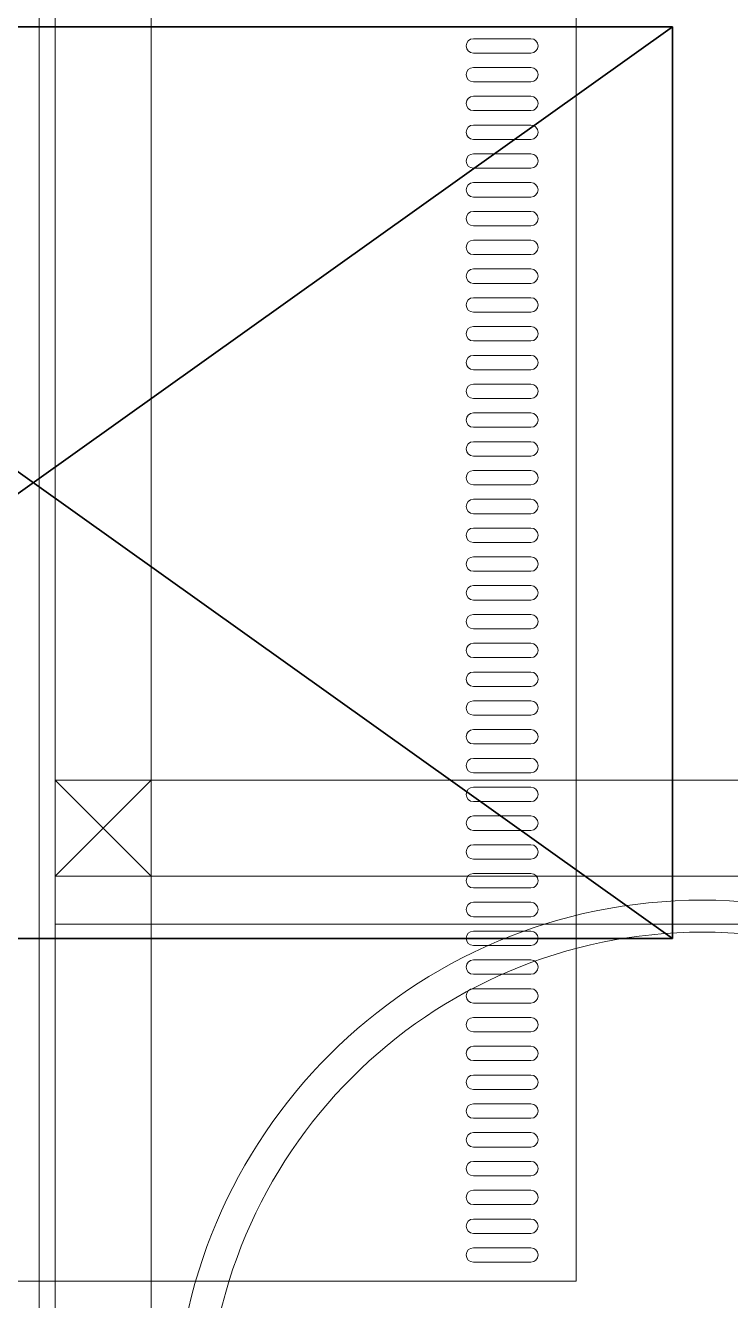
# Model space of a CAD drawing. Header units: millimetres. Extents: x -159872 to 386485, y -250577 to 158966.
# Drawn here: x 370801.4 to 371022, y 8811.5 to 9210.1 of the extents above; entities that cross this region are included whole.
import ezdxf

# ---------------------------------------------------------------- set-up
doc = ezdxf.new("R2010")
doc.units = ezdxf.units.MM
doc.header["$PDMODE"] = 1
doc.header["$PDSIZE"] = -2
doc.layers.get('0').update_dxf_attribs({"lineweight": 25})
doc.layers.add('LDS-equipment-kitchen equipment', color=3, linetype='Continuous', lineweight=13)

# ---------------------------------------------------------------- blocks, each defined once
blk = doc.blocks.new('Group-330')
at = {"layer": 'LDS-equipment-kitchen equipment', "linetype": 'Continuous'}
for p, q in [((310300.24, 45275), (310300.24, 45957.4)), ((310286.04, 45663.45), (310268.04, 45663.45)), ((310286.04, 45658.95), (310268.04, 45658.95)), ((310286.04, 45654.45), (310268.04, 45654.45)), ((310286.04, 45649.95), (310268.04, 45649.95)), ((310286.04, 45645.45), (310268.04, 45645.45)), ((310286.04, 45640.95), (310268.04, 45640.95)), ((310286.04, 45636.45), (310268.04, 45636.45)), ((310286.04, 45631.95), (310268.04, 45631.95)), ((310286.04, 45627.45), (310268.04, 45627.45)), ((310286.04, 45622.95), (310268.04, 45622.95)), ((310286.04, 45618.45), (310268.04, 45618.45)), ((310286.04, 45613.95), (310268.04, 45613.95)), ((310286.04, 45609.45), (310268.04, 45609.45)), ((310286.04, 45604.95), (310268.04, 45604.95)), ((310286.04, 45600.45), (310268.04, 45600.45)), ((310286.04, 45595.95), (310268.04, 45595.95)), ((310286.04, 45591.45), (310268.04, 45591.45)), ((310286.04, 45586.95), (310268.04, 45586.95)), ((310286.04, 45582.45), (310268.04, 45582.45)), ((310286.04, 45577.95), (310268.04, 45577.95)), ((310286.04, 45573.45), (310268.04, 45573.45)), ((310286.04, 45568.95), (310268.04, 45568.95)), ((310286.04, 45564.45), (310268.04, 45564.45)), ((310286.04, 45559.95), (310268.04, 45559.95)), ((310286.04, 45555.45), (310268.04, 45555.45)), ((310286.04, 45550.95), (310268.04, 45550.95)), ((310286.04, 45546.45), (310268.04, 45546.45)), ((310286.04, 45541.95), (310268.04, 45541.95)), ((310286.04, 45537.45), (310268.04, 45537.45)), ((310286.04, 45532.95), (310268.04, 45532.95)), ((310286.04, 45528.45), (310268.04, 45528.45)), ((310286.04, 45523.95), (310268.04, 45523.95)), ((310286.04, 45519.45), (310268.04, 45519.45)), ((310286.04, 45514.95), (310268.04, 45514.95)), ((310286.04, 45510.45), (310268.04, 45510.45)), ((310286.04, 45505.95), (310268.04, 45505.95)), ((310286.04, 45505.95), (310268.04, 45505.95)), ((310286.04, 45501.45), (310268.04, 45501.45)), ((310286.04, 45496.95), (310268.04, 45496.95)), ((310286.04, 45492.45), (310268.04, 45492.45)), ((310286.04, 45487.95), (310268.04, 45487.95)), ((310286.04, 45483.45), (310268.04, 45483.45)), ((310286.04, 45478.95), (310268.04, 45478.95)), ((310286.04, 45474.45), (310268.04, 45474.45)), ((310286.04, 45469.95), (310268.04, 45469.95)), ((310286.04, 45465.45), (310268.04, 45465.45)), ((310286.04, 45460.95), (310268.04, 45460.95)), ((310286.04, 45456.45), (310268.04, 45456.45)), ((310286.04, 45451.95), (310268.04, 45451.95)), ((310286.04, 45447.45), (310268.04, 45447.45)), ((310286.04, 45442.95), (310268.04, 45442.95)), ((310286.04, 45438.45), (310268.04, 45438.45)), ((310286.04, 45433.95), (310268.04, 45433.95)), ((310286.04, 45429.45), (310268.04, 45429.45)), ((310286.04, 45424.95), (310268.04, 45424.95)), ((310286.04, 45420.45), (310268.04, 45420.45)), ((310286.04, 45415.95), (310268.04, 45415.95)), ((310286.04, 45411.45), (310268.04, 45411.45)), ((310286.04, 45406.95), (310268.04, 45406.95)), ((310286.04, 45402.45), (310268.04, 45402.45)), ((310286.04, 45397.95), (310268.04, 45397.95)), ((310286.04, 45393.45), (310268.04, 45393.45)), ((310286.04, 45388.95), (310268.04, 45388.95)), ((310286.04, 45384.45), (310268.04, 45384.45)), ((310286.04, 45379.95), (310268.04, 45379.95)), ((310286.04, 45375.45), (310268.04, 45375.45)), ((310286.04, 45370.95), (310268.04, 45370.95)), ((310286.04, 45366.45), (310268.04, 45366.45)), ((310286.04, 45361.95), (310268.04, 45361.95)), ((310286.04, 45357.45), (310268.04, 45357.45)), ((310286.04, 45352.95), (310268.04, 45352.95)), ((310286.04, 45348.45), (310268.04, 45348.45)), ((310286.04, 45343.95), (310268.04, 45343.95)), ((310286.04, 45339.45), (310268.04, 45339.45)), ((310286.04, 45334.95), (310268.04, 45334.95)), ((310286.04, 45330.45), (310268.04, 45330.45)), ((310286.04, 45325.95), (310268.04, 45325.95)), ((310286.04, 45321.45), (310268.04, 45321.45)), ((310286.04, 45316.95), (310268.04, 45316.95)), ((310286.04, 45312.45), (310268.04, 45312.45)), ((310286.04, 45307.95), (310268.04, 45307.95)), ((310286.04, 45303.45), (310268.04, 45303.45)), ((310286.04, 45298.95), (310268.04, 45298.95)), ((310286.04, 45294.45), (310268.04, 45294.45)), ((310286.04, 45289.95), (310268.04, 45289.95)), ((310286.04, 45285.45), (310268.04, 45285.45)), ((310286.04, 45280.95), (310268.04, 45280.95)), ((310300.24, 45275), (309550.24, 45275))]:
    blk.add_line(p, q, dxfattribs=at)
for centre, start, end in [((310268.04, 45661.2), 90, 180), ((310286.04, 45661.2), 360, 90), ((310268.04, 45661.2), 180, 270), ((310286.04, 45661.2), 270, 360), ((310268.04, 45652.2), 90, 180), ((310268.04, 45652.2), 180, 270), ((310286.04, 45652.2), 360, 90), ((310286.04, 45652.2), 270, 360), ((310268.04, 45643.2), 90, 180), ((310268.04, 45643.2), 180, 270), ((310286.04, 45643.2), 360, 90), ((310286.04, 45643.2), 270, 360), ((310268.04, 45634.2), 90, 180), ((310286.04, 45634.2), 360, 90), ((310268.04, 45634.2), 180, 270), ((310286.04, 45634.2), 270, 360), ((310268.04, 45625.2), 90, 180), ((310286.04, 45625.2), 360, 90), ((310268.04, 45625.2), 180, 270), ((310286.04, 45625.2), 270, 360), ((310268.04, 45616.2), 90, 180), ((310268.04, 45616.2), 180, 270), ((310286.04, 45616.2), 360, 90), ((310286.04, 45616.2), 270, 360), ((310268.04, 45607.2), 90, 180), ((310286.04, 45607.2), 360, 90), ((310268.04, 45607.2), 180, 270), ((310286.04, 45607.2), 270, 360), ((310268.04, 45598.2), 90, 180), ((310286.04, 45598.2), 360, 90), ((310268.04, 45598.2), 180, 270), ((310286.04, 45598.2), 270, 360), ((310268.04, 45589.2), 90, 180), ((310286.04, 45589.2), 360, 90), ((310268.04, 45589.2), 180, 270), ((310286.04, 45589.2), 270, 360), ((310268.04, 45580.2), 90, 180), ((310268.04, 45580.2), 180, 270), ((310286.04, 45580.2), 360, 90), ((310286.04, 45580.2), 270, 360), ((310268.04, 45571.2), 90, 180), ((310286.04, 45571.2), 360, 90), ((310268.04, 45571.2), 180, 270), ((310286.04, 45571.2), 270, 360), ((310268.04, 45562.2), 90, 180), ((310286.04, 45562.2), 360, 90), ((310268.04, 45562.2), 180, 270), ((310286.04, 45562.2), 270, 360), ((310268.04, 45553.2), 90, 180), ((310268.04, 45553.2), 180, 270), ((310286.04, 45553.2), 360, 90), ((310286.04, 45553.2), 270, 360), ((310268.04, 45544.2), 90, 180), ((310268.04, 45544.2), 180, 270), ((310286.04, 45544.2), 360, 90), ((310286.04, 45544.2), 270, 360), ((310268.04, 45535.2), 90, 180), ((310286.04, 45535.2), 360, 90), ((310268.04, 45535.2), 180, 270), ((310286.04, 45535.2), 270, 360), ((310268.04, 45526.2), 90, 180), ((310286.04, 45526.2), 360, 90), ((310268.04, 45526.2), 180, 270), ((310286.04, 45526.2), 270, 360), ((310268.04, 45517.2), 90, 180), ((310268.04, 45517.2), 180, 270), ((310286.04, 45517.2), 360, 90), ((310286.04, 45517.2), 270, 360), ((310268.04, 45508.2), 90, 180), ((310268.04, 45508.2), 180, 270), ((310286.04, 45508.2), 360, 90), ((310286.04, 45508.2), 270, 360), ((310268.04, 45499.2), 90, 180), ((310286.04, 45499.2), 360, 90), ((310268.04, 45499.2), 180, 270), ((310286.04, 45499.2), 270, 360), ((310268.04, 45490.2), 90, 180), ((310286.04, 45490.2), 360, 90), ((310268.04, 45490.2), 180, 270), ((310286.04, 45490.2), 270, 360), ((310268.04, 45481.2), 90, 180), ((310268.04, 45481.2), 180, 270), ((310286.04, 45481.2), 360, 90), ((310286.04, 45481.2), 270, 360), ((310268.04, 45472.2), 90, 180), ((310268.04, 45472.2), 180, 270), ((310286.04, 45472.2), 360, 90), ((310286.04, 45472.2), 270, 360), ((310268.04, 45463.2), 90, 180), ((310286.04, 45463.2), 360, 90), ((310268.04, 45463.2), 180, 270), ((310286.04, 45463.2), 270, 360), ((310268.04, 45454.2), 90, 180), ((310286.04, 45454.2), 360, 90), ((310268.04, 45454.2), 180, 270), ((310286.04, 45454.2), 270, 360), ((310268.04, 45445.2), 90, 180), ((310268.04, 45445.2), 180, 270), ((310286.04, 45445.2), 360, 90), ((310286.04, 45445.2), 270, 360), ((310268.04, 45436.2), 90, 180), ((310268.04, 45436.2), 180, 270), ((310286.04, 45436.2), 360, 90), ((310286.04, 45436.2), 270, 360), ((310268.04, 45427.2), 90, 180), ((310286.04, 45427.2), 360, 90), ((310268.04, 45427.2), 180, 270), ((310286.04, 45427.2), 270, 360), ((310268.04, 45418.2), 90, 180), ((310286.04, 45418.2), 360, 90), ((310268.04, 45418.2), 180, 270), ((310286.04, 45418.2), 270, 360), ((310268.04, 45409.2), 90, 180), ((310268.04, 45409.2), 180, 270), ((310286.04, 45409.2), 360, 90), ((310286.04, 45409.2), 270, 360), ((310268.04, 45400.2), 90, 180), ((310268.04, 45400.2), 180, 270), ((310286.04, 45400.2), 360, 90), ((310286.04, 45400.2), 270, 360), ((310268.04, 45391.2), 90, 180), ((310286.04, 45391.2), 360, 90), ((310268.04, 45391.2), 180, 270), ((310286.04, 45391.2), 270, 360), ((310268.04, 45382.2), 90, 180), ((310286.04, 45382.2), 360, 90), ((310268.04, 45382.2), 180, 270), ((310286.04, 45382.2), 270, 360), ((310268.04, 45373.2), 90, 180), ((310268.04, 45373.2), 180, 270), ((310286.04, 45373.2), 360, 90), ((310286.04, 45373.2), 270, 360), ((310268.04, 45364.2), 90, 180), ((310268.04, 45364.2), 180, 270), ((310286.04, 45364.2), 360, 90), ((310286.04, 45364.2), 270, 360), ((310268.04, 45355.2), 90, 180), ((310286.04, 45355.2), 360, 90), ((310268.04, 45355.2), 180, 270), ((310286.04, 45355.2), 270, 360), ((310268.04, 45346.2), 90, 180), ((310286.04, 45346.2), 360, 90), ((310268.04, 45346.2), 180, 270), ((310286.04, 45346.2), 270, 360), ((310268.04, 45337.2), 90, 180), ((310268.04, 45337.2), 180, 270), ((310286.04, 45337.2), 360, 90), ((310286.04, 45337.2), 270, 360), ((310268.04, 45328.2), 90, 180), ((310286.04, 45328.2), 360, 90), ((310268.04, 45328.2), 180, 270), ((310286.04, 45328.2), 270, 360), ((310268.04, 45319.2), 90, 180), ((310286.04, 45319.2), 360, 90), ((310268.04, 45319.2), 180, 270), ((310286.04, 45319.2), 270, 360), ((310268.04, 45310.2), 90, 180), ((310286.04, 45310.2), 360, 90), ((310268.04, 45310.2), 180, 270), ((310286.04, 45310.2), 270, 360), ((310268.04, 45301.2), 90, 180), ((310268.04, 45301.2), 180, 270), ((310286.04, 45301.2), 360, 90), ((310286.04, 45301.2), 270, 360), ((310268.04, 45292.2), 90, 180), ((310286.04, 45292.2), 360, 90), ((310268.04, 45292.2), 180, 270), ((310286.04, 45292.2), 270, 360), ((310268.04, 45283.2), 90, 180), ((310286.04, 45283.2), 360, 90), ((310268.04, 45283.2), 180, 270), ((310286.04, 45283.2), 270, 360)]:
    blk.add_arc(centre, 2.25, start, end, dxfattribs=at)
at = {"layer": 'LDS-equipment-kitchen equipment', "lineweight": 18}
for p in [(310265.79, 45661.2), (310288.29, 45661.2), (310265.79, 45652.2), (310288.29, 45652.2), (310265.79, 45643.2), (310288.29, 45643.2), (310265.79, 45634.2), (310288.29, 45634.2), (310265.79, 45625.2), (310288.29, 45625.2), (310265.79, 45616.2), (310288.29, 45616.2), (310265.79, 45607.2), (310288.29, 45607.2), (310265.79, 45598.2), (310288.29, 45598.2), (310265.79, 45589.2), (310288.29, 45589.2), (310265.79, 45580.2), (310288.29, 45580.2), (310265.79, 45571.2), (310288.29, 45571.2), (310265.79, 45562.2), (310288.29, 45562.2), (310265.79, 45553.2), (310288.29, 45553.2), (310265.79, 45544.2), (310288.29, 45544.2), (310265.79, 45535.2), (310288.29, 45535.2), (310265.79, 45526.2), (310288.29, 45526.2), (310265.79, 45517.2), (310288.29, 45517.2), (310265.79, 45508.2), (310288.29, 45508.2), (310265.79, 45499.2), (310288.29, 45499.2), (310265.79, 45490.2), (310288.29, 45490.2), (310265.79, 45481.2), (310288.29, 45481.2), (310265.79, 45472.2), (310288.29, 45472.2), (310265.79, 45463.2), (310288.29, 45463.2), (310265.79, 45454.2), (310288.29, 45454.2), (310265.79, 45445.2), (310288.29, 45445.2), (310265.79, 45436.2), (310288.29, 45436.2), (310265.79, 45427.2), (310288.29, 45427.2), (310265.79, 45418.2), (310288.29, 45418.2), (310265.79, 45409.2), (310288.29, 45409.2), (310265.79, 45400.2), (310288.29, 45400.2), (310265.79, 45391.2), (310288.29, 45391.2), (310265.79, 45382.2), (310288.29, 45382.2), (310265.79, 45373.2), (310288.29, 45373.2), (310265.79, 45364.2), (310288.29, 45364.2), (310265.79, 45355.2), (310288.29, 45355.2), (310265.79, 45346.2), (310288.29, 45346.2), (310265.79, 45337.2), (310288.29, 45337.2), (310265.79, 45328.2), (310288.29, 45328.2), (310265.79, 45319.2), (310288.29, 45319.2), (310265.79, 45310.2), (310288.29, 45310.2), (310265.79, 45301.2), (310288.29, 45301.2), (310265.79, 45292.2), (310288.29, 45292.2), (310265.79, 45283.2), (310288.29, 45283.2)]:
    blk.add_point(p, dxfattribs=at)
blk = doc.blocks.new('Group-331')
at = {"layer": 'LDS-equipment-kitchen equipment', "color": 7, "linetype": 'Continuous', "lineweight": 5}
for radius in [165, 155, 21.21]:
    blk.add_circle((310339.68, 45229.13), radius, dxfattribs=at)
blk = doc.blocks.new('Group-332')
at = {"layer": 'LDS-equipment-kitchen equipment', "lineweight": 5}
for p, q in [((310137.18, 45431.63), (310167.18, 45401.63)), ((310167.18, 45431.63), (310137.18, 45401.63))]:
    blk.add_line(p, q, dxfattribs=at)
at = {"layer": 'LDS-equipment-kitchen equipment', "lineweight": 5, "flags": 128}
for points in [[(310542.18, 46048.13), (310542.18, 44648.13), (310132.18, 44648.13), (310132.18, 46048.13), (310542.18, 46048.13)], [(310137.18, 46008.13), (310167.18, 46008.13), (310167.18, 45431.63), (310137.18, 45431.63), (310137.18, 46008.13)], [(310137.18, 45431.63), (310137.18, 45401.63), (310542.18, 45401.63), (310542.18, 45431.63), (310137.18, 45431.63)], [(310137.18, 45401.63), (310137.18, 45431.63), (310167.18, 45431.63), (310167.18, 45401.63), (310137.18, 45401.63)]]:
    blk.add_lwpolyline(points, close=True, dxfattribs=at)
at = {"layer": 'LDS-equipment-kitchen equipment', "linetype": 'Continuous', "lineweight": 5, "flags": 128}
for points in [[(310542.18, 45401.63), (310542.18, 45386.63), (310137.18, 45386.63), (310137.18, 45401.63), (310542.18, 45401.63)], [(310137.18, 45401.63), (310137.18, 44681.63), (310167.18, 44681.63), (310167.18, 45401.63), (310137.18, 45401.63)]]:
    blk.add_lwpolyline(points, close=True, dxfattribs=at)
at = {"layer": 'LDS-equipment-kitchen equipment', "color": 7}
blk.add_blockref('Group-331', (0, 0), dxfattribs=at)
blk = doc.blocks.new('A$C8c4223e1')
at = {"lineweight": 25, "transparency": 33554687}
mesh = blk.add_polyface(dxfattribs=at)
corners = [(430, 285, 165), (30, 285), (30, 285, 165), (430, 285), (30, 0), (30, 0, 165), (430, 0), (430, 0, 165)]
mesh.append_faces([[corners[k] for k in face] for face in [(5, 7, 2, 2), (2, 7, 0, 0), (6, 4, 3, 3), (3, 4, 1, 1), (6, 3, 7, 7), (7, 3, 0, 0), (4, 6, 5, 5), (5, 6, 7, 7), (1, 4, 2, 2), (2, 4, 5, 5), (3, 1, 0, 0), (0, 1, 2, 2)]], dxfattribs={"vtx3": -1})
blk = doc.blocks.new('Group-338')
at = {"layer": 'LDS-equipment-kitchen equipment'}
for name, p in [('Group-332', (0, 0)), ('Group-330', (0, 0)), ('A$C8c4223e1', (309900.3, 45382.18))]:
    blk.add_blockref(name, p, dxfattribs=at)

msp = doc.modelspace()

# ---------------------------------------------------------------- block references
at = {"layer": 'LDS-equipment-kitchen equipment', "color": 7}
msp.add_blockref('Group-338', (60673.51323, -36457.51522), dxfattribs=at)

doc.saveas('drawing.dxf')
